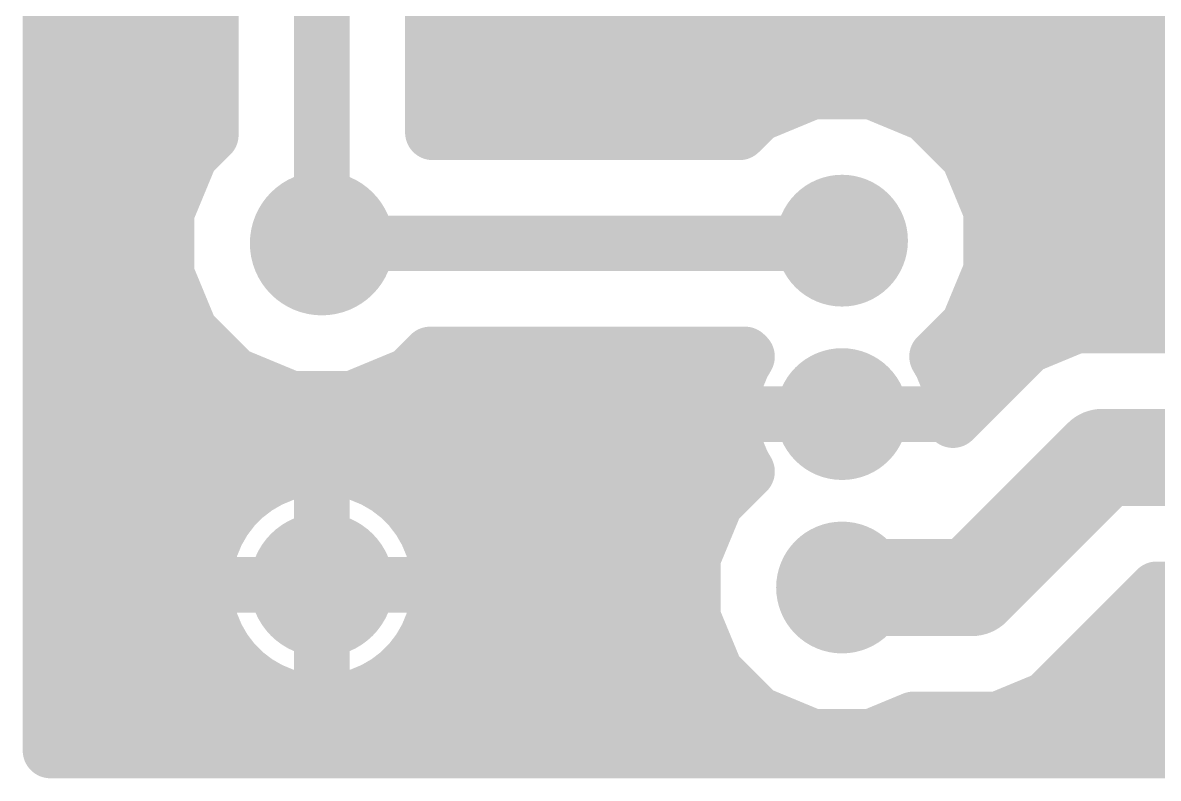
# Model space of a CAD drawing. Extents: x 1 to 49, y 1 to 49.
# Drawn here: x 1.02 to 17.65, y 1.02 to 12.08 of the extents above; entities that cross this region are included whole.
import ezdxf

# ---------------------------------------------------------------- set-up
doc = ezdxf.new("R2010")
doc.units = 0
doc.layers.add('16', color=175, linetype='CONTINUOUS')
doc.layers.add('17', color=82, linetype='CONTINUOUS')

# ---------------------------------------------------------------- blocks, each defined once
blk = doc.blocks.new('ROUNDP')
at = {"const_width": 0.5}
blk.add_lwpolyline([(0, -0.25, 1), (0, 0.25, 1), (0, -0.25)], format="xyb", dxfattribs=at)

msp = doc.modelspace()

# ---------------------------------------------------------------- linework, layer by layer
at = {"layer": '16'}
for points, const_width in [([(1.4224, 1.4224), (1.4224, 31.3095)], 0.8128), ([(5.3975, 14.3275), (5.3975, 8.85)], 0.8128), ([(3.7719, 12.7382), (3.7719, 10.4393)], 0.8128), ([(7.0231, 10.4756), (7.0231, 12.7382)], 0.8128), ([(1.4224, 12.192), (3.7719, 12.192)], 0.8128), ([(7.0231, 12.192), (23.1394, 12.192)], 0.8128), ([(1.4224, 11.3792), (3.7719, 11.3792)], 0.8128), ([(7.0231, 11.3792), (23.1394, 11.3792)], 0.8128), ([(12.583, 11.0744), (11.7801, 10.7418)], 0.8128), ([(13.452, 11.0744), (12.583, 11.0744)], 0.8128), ([(14.2549, 10.7418), (13.452, 11.0744)], 0.8128), ([(11.7801, 10.7418), (11.5139, 10.4756)], 0.8128), ([(14.8693, 10.1274), (14.2549, 10.7418)], 0.8128), ([(1.4224, 10.5664), (3.7719, 10.5664)], 0.8128), ([(3.7719, 10.4393), (3.4703, 10.1377)], 0.8128), ([(7.0231, 10.5664), (11.6047, 10.5664)], 0.8128), ([(11.5139, 10.4756), (7.0231, 10.4756)], 0.8128), ([(14.4303, 10.5664), (22.555, 10.5664)], 0.8128), ([(3.4703, 10.1377), (3.1242, 9.3022)], 0.8128), ([(15.2019, 9.3245), (14.8693, 10.1274)], 0.8128), ([(1.4224, 9.7536), (3.3112, 9.7536)], 0.8128), ([(15.0242, 9.7536), (21.1836, 9.7536)], 0.8128), ([(3.1242, 9.3022), (3.1242, 8.3978)], 0.8128), ([(15.2019, 8.4555), (15.2019, 9.3245)], 0.8128), ([(1.4224, 8.9408), (3.1242, 8.9408)], 0.8128), ([(15.2019, 8.9408), (18.5421, 8.9408)], 0.8128), ([(5.3975, 8.85), (12.9775, 8.85)], 0.8128), ([(12.9775, 8.85), (13.0175, 8.89)], 0.8128), ([(14.8693, 7.6526), (15.2019, 8.4555)], 0.8128), ([(3.1242, 8.3978), (3.4703, 7.5623)], 0.8128), ([(1.4224, 8.128), (3.236, 8.128)], 0.8128), ([(15.0662, 8.128), (18.1787, 8.128)], 0.8128), ([(14.4085, 7.1918), (14.8693, 7.6526)], 0.8128), ([(16.4435, 7.6454), (15.734, 7.3515)], 0.8128), ([(18.1948, 7.6454), (16.4435, 7.6454)], 0.8128), ([(3.4703, 7.5623), (4.1098, 6.9228)], 0.8128), ([(1.4224, 7.3152), (3.7174, 7.3152)], 0.8128), ([(14.5319, 7.3152), (15.6977, 7.3152)], 0.8128), ([(15.734, 7.3515), (14.6431, 6.2606)], 0.8128), ([(6.6852, 6.9228), (6.9868, 7.2244)], 0.8128), ([(6.9868, 7.2244), (11.5939, 7.2244)], 0.8128), ([(11.6265, 7.1918), (11.5564, 7.0705)], 0.8128), ([(11.5939, 7.2244), (11.6265, 7.1918)], 0.8128), ([(14.4786, 7.0705), (14.4085, 7.1918)], 0.8128), ([(4.1098, 6.9228), (4.9453, 6.5767)], 0.8128), ([(5.8497, 6.5767), (6.6852, 6.9228)], 0.8128), ([(11.5564, 7.0705), (11.4749, 6.8737)], 0.8128), ([(14.5601, 6.8737), (14.4786, 7.0705)], 0.8128), ([(11.4749, 6.8737), (11.4197, 6.6678)], 0.8128), ([(14.6153, 6.6678), (14.5601, 6.8737)], 0.8128), ([(11.4197, 6.6678), (11.3919, 6.4565)], 0.8128), ([(14.6431, 6.4565), (14.6153, 6.6678)], 0.8128), ([(1.4224, 6.5024), (11.3979, 6.5024)], 0.8128), ([(4.9453, 6.5767), (5.8497, 6.5767)], 0.8128), ([(11.3919, 6.4565), (11.3919, 6.35)], 0.8128), ([(14.6371, 6.5024), (14.8849, 6.5024)], 0.8128), ([(14.6431, 6.35), (14.6431, 6.4565)], 0.8128), ([(11.3919, 6.35), (13.0175, 6.35)], 0.8128), ([(13.0175, 6.35), (11.3919, 6.35)], 0.8128), ([(11.3919, 6.35), (11.3919, 6.2435)], 0.8128), ([(13.0175, 6.35), (13.0175, 6.35)], 0.8128), ([(14.6431, 6.35), (13.0175, 6.35)], 0.8128), ([(13.0175, 6.35), (13.0175, 6.35)], 0.8128), ([(13.0175, 6.35), (14.6431, 6.35)], 0.8128), ([(14.6431, 6.2606), (14.6431, 6.35)], 0.8128), ([(11.3919, 6.2435), (11.4197, 6.0322)], 0.8128), ([(11.4197, 6.0322), (11.4749, 5.8263)], 0.8128), ([(14.9225, 3.81), (16.8275, 5.715)], 1.4224), ([(16.8275, 5.715), (27.305, 5.715)], 1.4224), ([(11.4749, 5.8263), (11.5564, 5.6295)], 0.8128), ([(1.4224, 5.6896), (11.5315, 5.6896)], 0.8128), ([(11.5564, 5.6295), (11.6265, 5.5082)], 0.8128), ([(4.8452, 5.477), (4.6376, 5.391)], 0.8128), ([(5.0623, 5.5352), (4.8452, 5.477)], 0.8128), ([(5.2851, 5.5645), (5.0623, 5.5352)], 0.8128), ([(5.3975, 5.5645), (5.2851, 5.5645)], 0.8128), ([(5.3975, 5.5645), (5.3975, 3.85)], 0.8128), ([(5.3975, 3.85), (5.3975, 5.5645)], 0.8128), ([(5.5099, 5.5645), (5.3975, 5.5645)], 0.8128), ([(5.7327, 5.5352), (5.5099, 5.5645)], 0.8128), ([(5.9498, 5.477), (5.7327, 5.5352)], 0.8128), ([(6.1574, 5.391), (5.9498, 5.477)], 0.8128), ([(11.6265, 5.5082), (11.1657, 5.0474)], 0.8128), ([(4.4429, 5.2786), (4.2646, 5.1418)], 0.8128), ([(4.6376, 5.391), (4.4429, 5.2786)], 0.8128), ([(6.3521, 5.2786), (6.1574, 5.391)], 0.8128), ([(6.5304, 5.1418), (6.3521, 5.2786)], 0.8128), ([(4.2646, 5.1418), (4.1057, 4.9829)], 0.8128), ([(6.6893, 4.9829), (6.5304, 5.1418)], 0.8128), ([(4.1057, 4.9829), (3.9689, 4.8046)], 0.8128), ([(6.8261, 4.8046), (6.6893, 4.9829)], 0.8128), ([(11.1657, 5.0474), (10.8331, 4.2445)], 0.8128), ([(1.4224, 4.8768), (4.0243, 4.8768)], 0.8128), ([(3.9689, 4.8046), (3.8565, 4.6099)], 0.8128), ([(5.3975, 4.8768), (5.3975, 4.8768)], 0.8128), ([(6.7707, 4.8768), (11.095, 4.8768)], 0.8128), ([(6.9385, 4.6099), (6.8261, 4.8046)], 0.8128), ([(3.8565, 4.6099), (3.7705, 4.4023)], 0.8128), ([(7.0245, 4.4023), (6.9385, 4.6099)], 0.8128), ([(3.7705, 4.4023), (3.7123, 4.1852)], 0.8128), ([(7.0827, 4.1852), (7.0245, 4.4023)], 0.8128), ([(3.7123, 4.1852), (3.683, 3.9624)], 0.8128), ([(7.112, 3.9624), (7.0827, 4.1852)], 0.8128), ([(10.8331, 4.2445), (10.8331, 3.3755)], 0.8128), ([(13.0175, 3.81), (14.9225, 3.81)], 1.4224), ([(1.4224, 4.064), (3.6964, 4.064)], 0.8128), ([(3.683, 3.9624), (3.683, 3.85)], 0.8128), ([(5.3975, 4.064), (5.3975, 4.064)], 0.8128), ([(7.0986, 4.064), (10.8331, 4.064)], 0.8128), ([(7.112, 3.85), (7.112, 3.9624)], 0.8128), ([(3.683, 3.85), (5.3975, 3.85)], 0.8128), ([(5.3975, 3.85), (3.683, 3.85)], 0.8128), ([(3.683, 3.85), (3.683, 3.7376)], 0.8128), ([(5.3975, 3.85), (5.3975, 3.85)], 0.8128), ([(5.3975, 3.85), (5.3975, 3.85)], 0.8128), ([(5.3975, 2.1355), (5.3975, 3.85)], 0.8128), ([(5.3975, 3.85), (5.3975, 3.85)], 0.8128), ([(5.3975, 3.85), (5.3975, 2.1355)], 0.8128), ([(7.112, 3.85), (5.3975, 3.85)], 0.8128), ([(5.3975, 3.85), (5.3975, 3.85)], 0.8128), ([(5.3975, 3.85), (7.112, 3.85)], 0.8128), ([(7.112, 3.7376), (7.112, 3.85)], 0.8128), ([(16.016, 2.1735), (17.6271, 3.7846)], 0.8128), ([(17.6271, 3.7846), (31.9449, 3.7846)], 0.8128), ([(3.683, 3.7376), (3.7123, 3.5148)], 0.8128), ([(7.0827, 3.5148), (7.112, 3.7376)], 0.8128), ([(3.7123, 3.5148), (3.7705, 3.2977)], 0.8128), ([(7.0245, 3.2977), (7.0827, 3.5148)], 0.8128), ([(3.7705, 3.2977), (3.8565, 3.0901)], 0.8128), ([(6.9385, 3.0901), (7.0245, 3.2977)], 0.8128), ([(10.8331, 3.3755), (11.1657, 2.5726)], 0.8128), ([(1.4224, 3.2512), (3.7898, 3.2512)], 0.8128), ([(3.8565, 3.0901), (3.9689, 2.8954)], 0.8128), ([(5.3975, 3.2512), (5.3975, 3.2512)], 0.8128), ([(6.8261, 2.8954), (6.9385, 3.0901)], 0.8128), ([(7.0052, 3.2512), (10.8846, 3.2512)], 0.8128), ([(17.0937, 3.2512), (31.8199, 3.2512)], 0.8128), ([(3.9689, 2.8954), (4.1057, 2.7171)], 0.8128), ([(6.6893, 2.7171), (6.8261, 2.8954)], 0.8128), ([(4.1057, 2.7171), (4.2646, 2.5582)], 0.8128), ([(6.5304, 2.5582), (6.6893, 2.7171)], 0.8128), ([(1.4224, 2.4384), (4.4208, 2.4384)], 0.8128), ([(4.2646, 2.5582), (4.4429, 2.4214)], 0.8128), ([(4.4429, 2.4214), (4.6376, 2.309)], 0.8128), ([(5.3975, 2.4384), (5.3975, 2.4384)], 0.8128), ([(6.1574, 2.309), (6.3521, 2.4214)], 0.8128), ([(6.3521, 2.4214), (6.5304, 2.5582)], 0.8128), ([(6.3742, 2.4384), (11.2999, 2.4384)], 0.8128), ([(11.1657, 2.5726), (11.7801, 1.9582)], 0.8128), ([(16.2809, 2.4384), (32.0096, 2.4384)], 0.8128), ([(4.6376, 2.309), (4.8452, 2.223)], 0.8128), ([(5.9498, 2.223), (6.1574, 2.309)], 0.8128), ([(4.8452, 2.223), (5.0623, 2.1648)], 0.8128), ([(5.0623, 2.1648), (5.2851, 2.1355)], 0.8128), ([(5.2851, 2.1355), (5.3975, 2.1355)], 0.8128), ([(5.3975, 2.1355), (5.5099, 2.1355)], 0.8128), ([(5.5099, 2.1355), (5.7327, 2.1648)], 0.8128), ([(5.7327, 2.1648), (5.9498, 2.223)], 0.8128), ([(15.3065, 1.8796), (16.016, 2.1735)], 0.8128), ([(11.7801, 1.9582), (12.583, 1.6256)], 0.8128), ([(13.452, 1.6256), (14.0652, 1.8796)], 0.8128), ([(14.0652, 1.8796), (15.3065, 1.8796)], 0.8128), ([(1.4224, 1.6256), (12.583, 1.6256)], 0.8128), ([(12.583, 1.6256), (13.452, 1.6256)], 0.8128), ([(13.452, 1.6256), (48.5776, 1.6256)], 0.8128), ([(48.5776, 1.4224), (1.4224, 1.4224)], 0.8128)]:
    msp.add_lwpolyline(points, dxfattribs=dict(at, const_width=const_width))
for points, const_width in [([(1.4224, 12.3952, 1), (1.4224, 11.9888)], 0.4064), ([(3.7719, 11.9888, 1), (3.7719, 12.3952)], 0.4064), ([(7.0231, 12.3952, 1), (7.0231, 11.9888)], 0.4064), ([(1.4224, 11.5824, 1), (1.4224, 11.176)], 0.4064), ([(3.7719, 11.176, 1), (3.7719, 11.5824)], 0.4064), ([(7.0231, 11.5824, 1), (7.0231, 11.176)], 0.4064), ([(12.583, 11.2776, 1), (12.583, 10.8712)], 0.4064), ([(12.6608, 10.8867, 1), (12.5052, 11.2621)], 0.4064), ([(13.5298, 11.2621, 1), (13.3742, 10.8867)], 0.4064), ([(13.452, 10.8712, 1), (13.452, 11.2776)], 0.4064), ([(11.9238, 10.5982, 1), (11.6364, 10.8855)], 0.4064), ([(14.3985, 10.8855, 1), (14.1112, 10.5982)], 0.4064), ([(11.7024, 10.9296, 1), (11.8579, 10.5541)], 0.4064), ([(14.1771, 10.5541, 1), (14.3326, 10.9296)], 0.4064), ([(1.4224, 10.7696, 1), (1.4224, 10.3632)], 0.4064), ([(3.9156, 10.2956, 1), (3.6282, 10.583)], 0.4064), ([(3.7719, 10.3632, 1), (3.7719, 10.7696)], 0.4064), ([(7.0231, 10.7696, 1), (7.0231, 10.3632)], 0.4064), ([(7.0231, 10.6788, 1), (7.0231, 10.2724)], 0.4064), ([(11.3702, 10.6193, 1), (11.6576, 10.3319)], 0.4064), ([(11.5139, 10.2724, 1), (11.5139, 10.6788)], 0.4064), ([(11.6047, 10.3632, 1), (11.6047, 10.7696)], 0.4064), ([(14.4303, 10.7696, 1), (14.4303, 10.3632)], 0.4064), ([(6.8199, 10.4756, 1), (7.2263, 10.4756)], 0.4064), ([(3.3266, 10.2814, 1), (3.614, 9.994)], 0.4064), ([(3.658, 10.06, 1), (3.2826, 10.2155)], 0.4064), ([(3.5687, 10.4393, 1), (3.9751, 10.4393)], 0.4064), ([(15.0571, 10.2051, 1), (14.6816, 10.0496)], 0.4064), ([(14.7257, 9.9837, 1), (15.013, 10.271)], 0.4064), ([(1.4224, 9.9568, 1), (1.4224, 9.5504)], 0.4064), ([(3.3112, 9.5504, 1), (3.3112, 9.9568)], 0.4064), ([(15.0242, 9.9568, 1), (15.0242, 9.5504)], 0.4064), ([(3.3274, 9.3022, 1), (2.921, 9.3022)], 0.4064), ([(15.4051, 9.3245, 1), (14.9987, 9.3245)], 0.4064), ([(2.9365, 9.3799, 1), (3.3119, 9.2244)], 0.4064), ([(15.0142, 9.2467, 1), (15.3896, 9.4023)], 0.4064), ([(1.4224, 9.144, 1), (1.4224, 8.7376)], 0.4064), ([(3.1242, 8.7376, 1), (3.1242, 9.144)], 0.4064), ([(15.2019, 9.144, 1), (15.2019, 8.7376)], 0.4064), ([(5.3975, 9.0532, 1), (5.3975, 8.6468)], 0.4064), ([(12.8338, 8.9937, 1), (13.1212, 8.7063)], 0.4064), ([(13.1612, 8.7463, 1), (12.8738, 9.0337)], 0.4064), ([(12.9775, 8.6468, 1), (12.9775, 9.0532)], 0.4064), ([(5.1943, 8.85, 1), (5.6007, 8.85)], 0.4064), ([(15.3896, 8.3777, 1), (15.0142, 8.5333)], 0.4064), ([(3.3119, 8.4756, 1), (2.9365, 8.32)], 0.4064), ([(14.9987, 8.4555, 1), (15.4051, 8.4555)], 0.4064), ([(1.4224, 8.3312, 1), (1.4224, 7.9248)], 0.4064), ([(2.921, 8.3978, 1), (3.3274, 8.3978)], 0.4064), ([(3.236, 7.9248, 1), (3.236, 8.3312)], 0.4064), ([(15.0662, 8.3312, 1), (15.0662, 7.9248)], 0.4064), ([(15.013, 7.509, 1), (14.7257, 7.7963)], 0.4064), ([(16.4435, 7.8486, 1), (16.4435, 7.4422)], 0.4064), ([(16.5213, 7.4577, 1), (16.3658, 7.8331)], 0.4064), ([(3.614, 7.706, 1), (3.3266, 7.4186)], 0.4064), ([(3.2826, 7.4845, 1), (3.658, 7.64)], 0.4064), ([(14.6816, 7.7304, 1), (15.0571, 7.5749)], 0.4064), ([(1.4224, 7.5184, 1), (1.4224, 7.112)], 0.4064), ([(3.7174, 7.112, 1), (3.7174, 7.5184)], 0.4064), ([(14.5319, 7.5184, 1), (14.5319, 7.112)], 0.4064), ([(15.6563, 7.5392, 1), (15.8118, 7.1638)], 0.4064), ([(15.8777, 7.2078, 1), (15.5903, 7.4952)], 0.4064), ([(15.6977, 7.112, 1), (15.6977, 7.5184)], 0.4064), ([(6.9868, 7.4276, 1), (6.9868, 7.0212)], 0.4064), ([(7.1305, 7.0807, 1), (6.8431, 7.3681)], 0.4064), ([(11.7376, 7.3681, 1), (11.4502, 7.0807)], 0.4064), ([(11.8024, 7.0902, 1), (11.4505, 7.2934)], 0.4064), ([(11.4828, 7.0482, 1), (11.7701, 7.3355)], 0.4064), ([(11.5939, 7.0212, 1), (11.5939, 7.4276)], 0.4064), ([(14.5845, 7.2934, 1), (14.2326, 7.0902)], 0.4064), ([(14.2649, 7.3355, 1), (14.5522, 7.0482)], 0.4064), ([(4.1875, 7.1105, 1), (4.032, 6.7351)], 0.4064), ([(6.763, 6.7351, 1), (6.6075, 7.1105)], 0.4064), ([(11.3804, 7.1721, 1), (11.7324, 6.9689)], 0.4064), ([(11.7441, 6.9928, 1), (11.3687, 7.1483)], 0.4064), ([(14.6663, 7.1483, 1), (14.2908, 6.9928)], 0.4064), ([(14.3026, 6.9689, 1), (14.6546, 7.1721)], 0.4064), ([(3.9661, 6.7791, 1), (4.2535, 7.0665)], 0.4064), ([(6.5415, 7.0665, 1), (6.8289, 6.7791)], 0.4064), ([(11.2871, 6.9514, 1), (11.6626, 6.7959)], 0.4064), ([(11.6711, 6.8211, 1), (11.2786, 6.9262)], 0.4064), ([(14.7564, 6.9262, 1), (14.3639, 6.8211)], 0.4064), ([(14.3724, 6.7959, 1), (14.7479, 6.9514)], 0.4064), ([(11.6212, 6.6413, 1), (11.2183, 6.6943)], 0.4064), ([(14.8167, 6.6943, 1), (14.4138, 6.6413)], 0.4064), ([(1.4224, 6.7056, 1), (1.4224, 6.2992)], 0.4064), ([(4.9453, 6.7799, 1), (4.9453, 6.3735)], 0.4064), ([(4.8675, 6.389, 1), (5.0231, 6.7644)], 0.4064), ([(5.7719, 6.7644, 1), (5.9274, 6.389)], 0.4064), ([(5.8497, 6.3735, 1), (5.8497, 6.7799)], 0.4064), ([(11.5951, 6.4565, 1), (11.1887, 6.4566)], 0.4064), ([(11.2234, 6.7204, 1), (11.616, 6.6152)], 0.4064), ([(11.3979, 6.2992, 1), (11.3979, 6.7056)], 0.4064), ([(14.419, 6.6152, 1), (14.8116, 6.7204)], 0.4064), ([(14.6371, 6.7056, 1), (14.6371, 6.2992)], 0.4064), ([(14.8463, 6.4565, 1), (14.4399, 6.4566)], 0.4064), ([(14.8849, 6.2992, 1), (14.8849, 6.7056)], 0.4064), ([(11.3919, 6.5532, 1), (11.3919, 6.1468)], 0.4064), ([(11.3919, 6.5532, 1), (11.3919, 6.1468)], 0.4064), ([(11.5951, 6.35, 1), (11.1887, 6.35)], 0.4064), ([(11.1904, 6.4831, 1), (11.5934, 6.43)], 0.4064), ([(13.2207, 6.35, 1), (12.8143, 6.35)], 0.4064), ([(13.0175, 6.5532, 1), (13.0175, 6.1468)], 0.4064), ([(13.2207, 6.35, 1), (12.8143, 6.35)], 0.4064), ([(13.0175, 6.5532, 1), (13.0175, 6.1468)], 0.4064), ([(13.0175, 6.1468, 1), (13.0175, 6.5532)], 0.4064), ([(13.0175, 6.1468, 1), (13.0175, 6.5532)], 0.4064), ([(14.8463, 6.35, 1), (14.4399, 6.35)], 0.4064), ([(14.4416, 6.43, 1), (14.8446, 6.4831)], 0.4064), ([(14.6431, 6.1468, 1), (14.6431, 6.5532)], 0.4064), ([(14.6431, 6.1468, 1), (14.6431, 6.5532)], 0.4064), ([(11.5934, 6.27, 1), (11.1904, 6.2169)], 0.4064), ([(11.1887, 6.35, 1), (11.5951, 6.35)], 0.4064), ([(12.8143, 6.35, 1), (13.2207, 6.35)], 0.4064), ([(12.8143, 6.35, 1), (13.2207, 6.35)], 0.4064), ([(14.4994, 6.4043, 1), (14.7868, 6.1169)], 0.4064), ([(14.4399, 6.35, 1), (14.8463, 6.35)], 0.4064), ([(11.1887, 6.2435, 1), (11.5951, 6.2435)], 0.4064), ([(11.616, 6.0848, 1), (11.2234, 5.9796)], 0.4064), ([(14.4399, 6.2606, 1), (14.8463, 6.2606)], 0.4064), ([(16.8275, 6.0706, 1), (16.8275, 5.3594)], 0.7112), ([(17.0789, 5.4636, 1), (16.5761, 5.9664)], 0.7112), ([(11.2183, 6.0057, 1), (11.6212, 6.0587)], 0.4064), ([(11.6626, 5.9041, 1), (11.2871, 5.7486)], 0.4064), ([(1.4224, 5.8928, 1), (1.4224, 5.4864)], 0.4064), ([(11.2786, 5.7738, 1), (11.6711, 5.8789)], 0.4064), ([(11.7324, 5.7311, 1), (11.3804, 5.5279)], 0.4064), ([(11.5315, 5.4864, 1), (11.5315, 5.8928)], 0.4064), ([(4.7926, 5.6733, 1), (4.8978, 5.2807)], 0.4064), ([(4.923, 5.2893, 1), (4.7674, 5.6647)], 0.4064), ([(5.0358, 5.7366, 1), (5.0888, 5.3337)], 0.4064), ([(5.1149, 5.3389, 1), (5.0097, 5.7314)], 0.4064), ([(5.2851, 5.7677, 1), (5.2851, 5.3613)], 0.4064), ([(5.6007, 5.5645, 1), (5.1943, 5.5645)], 0.4064), ([(5.6007, 5.5645, 1), (5.1943, 5.5645)], 0.4064), ([(5.3975, 5.7677, 1), (5.3975, 5.3613)], 0.4064), ([(5.3116, 5.363, 1), (5.2586, 5.766)], 0.4064), ([(5.5364, 5.766, 1), (5.4834, 5.363)], 0.4064), ([(5.3975, 5.3613, 1), (5.3975, 5.7677)], 0.4064), ([(5.5099, 5.3613, 1), (5.5099, 5.7677)], 0.4064), ([(5.7853, 5.7314, 1), (5.6801, 5.3389)], 0.4064), ([(5.7062, 5.3337, 1), (5.7592, 5.7366)], 0.4064), ([(6.0276, 5.6647, 1), (5.872, 5.2893)], 0.4064), ([(5.8972, 5.2807, 1), (6.0024, 5.6733)], 0.4064), ([(11.3687, 5.5517, 1), (11.7441, 5.7072)], 0.4064), ([(11.7701, 5.3645, 1), (11.4828, 5.6518)], 0.4064), ([(4.3413, 5.4546, 1), (4.5445, 5.1026)], 0.4064), ([(4.5666, 5.1174, 1), (4.3192, 5.4398)], 0.4064), ([(4.5598, 5.5787, 1), (4.7153, 5.2033)], 0.4064), ([(4.7392, 5.215, 1), (4.536, 5.567)], 0.4064), ([(6.259, 5.567, 1), (6.0558, 5.215)], 0.4064), ([(6.0797, 5.2033, 1), (6.2352, 5.5787)], 0.4064), ([(6.4758, 5.4398, 1), (6.2284, 5.1174)], 0.4064), ([(6.2505, 5.1026, 1), (6.4537, 5.4546)], 0.4064), ([(11.4505, 5.4066, 1), (11.8024, 5.6098)], 0.4064), ([(4.1409, 5.303, 1), (4.3883, 4.9806)], 0.4064), ([(4.4083, 4.9981, 1), (4.1209, 5.2855)], 0.4064), ([(6.6741, 5.2855, 1), (6.3867, 4.9981)], 0.4064), ([(6.4067, 4.9806, 1), (6.6541, 5.303)], 0.4064), ([(3.962, 5.1266, 1), (4.2494, 4.8392)], 0.4064), ([(4.2669, 4.8592, 1), (3.9445, 5.1066)], 0.4064), ([(6.8505, 5.1066, 1), (6.5281, 4.8592)], 0.4064), ([(6.5456, 4.8392, 1), (6.833, 5.1266)], 0.4064), ([(11.022, 5.191, 1), (11.3093, 4.9037)], 0.4064), ([(11.3534, 4.9696, 1), (10.9779, 5.1251)], 0.4064), ([(1.4224, 5.08, 1), (1.4224, 4.6736)], 0.4064), ([(4.1449, 4.703, 1), (3.7929, 4.9062)], 0.4064), ([(4.0243, 4.6736, 1), (4.0243, 5.08)], 0.4064), ([(5.3975, 5.08, 1), (5.3975, 4.6736)], 0.4064), ([(5.3975, 4.6736, 1), (5.3975, 5.08)], 0.4064), ([(6.7707, 5.08, 1), (6.7707, 4.6736)], 0.4064), ([(7.0021, 4.9062, 1), (6.6501, 4.703)], 0.4064), ([(11.095, 4.6736, 1), (11.095, 5.08)], 0.4064), ([(4.0442, 4.5322, 1), (3.6688, 4.6877)], 0.4064), ([(3.8077, 4.9283, 1), (4.1301, 4.6809)], 0.4064), ([(6.6649, 4.6809, 1), (6.9873, 4.9283)], 0.4064), ([(7.1262, 4.6877, 1), (6.7508, 4.5322)], 0.4064), ([(3.6805, 4.7115, 1), (4.0325, 4.5083)], 0.4064), ([(6.7625, 4.5083, 1), (7.1145, 4.7115)], 0.4064), ([(3.5828, 4.4801, 1), (3.9582, 4.3245)], 0.4064), ([(3.9668, 4.3497, 1), (3.5742, 4.4549)], 0.4064), ([(7.2208, 4.4549, 1), (6.8282, 4.3497)], 0.4064), ([(6.8368, 4.3245, 1), (7.2122, 4.4801)], 0.4064), ([(3.9138, 4.1587, 1), (3.5109, 4.2117)], 0.4064), ([(7.2841, 4.2117, 1), (6.8812, 4.1587)], 0.4064), ([(11.0363, 4.2445, 1), (10.6299, 4.2445)], 0.4064), ([(10.6454, 4.3223, 1), (11.0208, 4.1667)], 0.4064), ([(13.0175, 4.1656, 1), (13.0175, 3.4544)], 0.7112), ([(14.9225, 3.4544, 1), (14.9225, 4.1656)], 0.7112), ([(1.4224, 4.2672, 1), (1.4224, 3.8608)], 0.4064), ([(3.8862, 3.9624, 1), (3.4798, 3.9624)], 0.4064), ([(3.5161, 4.2378, 1), (3.9086, 4.1326)], 0.4064), ([(3.6964, 3.8608, 1), (3.6964, 4.2672)], 0.4064), ([(5.3975, 4.2672, 1), (5.3975, 3.8608)], 0.4064), ([(5.3975, 3.8608, 1), (5.3975, 4.2672)], 0.4064), ([(6.8864, 4.1326, 1), (7.2789, 4.2378)], 0.4064), ([(7.0986, 4.2672, 1), (7.0986, 3.8608)], 0.4064), ([(7.3152, 3.9624, 1), (6.9088, 3.9624)], 0.4064), ([(10.8331, 3.8608, 1), (10.8331, 4.2672)], 0.4064), ([(14.6711, 4.0614, 1), (15.1739, 3.5586)], 0.7112), ([(3.683, 4.0532, 1), (3.683, 3.6468)], 0.4064), ([(3.683, 4.0532, 1), (3.683, 3.6468)], 0.4064), ([(3.8862, 3.85, 1), (3.4798, 3.85)], 0.4064), ([(3.4815, 3.9889, 1), (3.8845, 3.9359)], 0.4064), ([(5.3975, 4.0532, 1), (5.3975, 3.6468)], 0.4064), ([(5.6007, 3.85, 1), (5.1943, 3.85)], 0.4064), ([(5.6007, 3.85, 1), (5.1943, 3.85)], 0.4064), ([(5.3975, 4.0532, 1), (5.3975, 3.6468)], 0.4064), ([(5.6007, 3.85, 1), (5.1943, 3.85)], 0.4064), ([(5.3975, 4.0532, 1), (5.3975, 3.6468)], 0.4064), ([(5.6007, 3.85, 1), (5.1943, 3.85)], 0.4064), ([(5.3975, 4.0532, 1), (5.3975, 3.6468)], 0.4064), ([(5.3975, 3.6468, 1), (5.3975, 4.0532)], 0.4064), ([(5.3975, 3.6468, 1), (5.3975, 4.0532)], 0.4064), ([(5.3975, 3.6468, 1), (5.3975, 4.0532)], 0.4064), ([(5.3975, 3.6468, 1), (5.3975, 4.0532)], 0.4064), ([(7.3152, 3.85, 1), (6.9088, 3.85)], 0.4064), ([(6.9105, 3.9359, 1), (7.3135, 3.9889)], 0.4064), ([(7.112, 3.6468, 1), (7.112, 4.0532)], 0.4064), ([(7.112, 3.6468, 1), (7.112, 4.0532)], 0.4064), ([(17.6271, 3.9878, 1), (17.6271, 3.5814)], 0.4064), ([(17.7708, 3.6409, 1), (17.4834, 3.9283)], 0.4064), ([(3.8845, 3.7641, 1), (3.4815, 3.7111)], 0.4064), ([(3.4798, 3.85, 1), (3.8862, 3.85)], 0.4064), ([(5.1943, 3.85, 1), (5.6007, 3.85)], 0.4064), ([(5.1943, 3.85, 1), (5.6007, 3.85)], 0.4064), ([(5.1943, 3.85, 1), (5.6007, 3.85)], 0.4064), ([(5.1943, 3.85, 1), (5.6007, 3.85)], 0.4064), ([(6.9088, 3.85, 1), (7.3152, 3.85)], 0.4064), ([(7.3135, 3.7111, 1), (6.9105, 3.7641)], 0.4064), ([(3.4798, 3.7376, 1), (3.8862, 3.7376)], 0.4064), ([(3.9086, 3.5674, 1), (3.5161, 3.4622)], 0.4064), ([(7.2789, 3.4622, 1), (6.8864, 3.5674)], 0.4064), ([(6.9088, 3.7376, 1), (7.3152, 3.7376)], 0.4064), ([(3.5109, 3.4883, 1), (3.9138, 3.5413)], 0.4064), ([(3.9582, 3.3755, 1), (3.5828, 3.2199)], 0.4064), ([(7.2122, 3.2199, 1), (6.8368, 3.3755)], 0.4064), ([(6.8812, 3.5413, 1), (7.2841, 3.4883)], 0.4064), ([(11.0208, 3.4533, 1), (10.6454, 3.2977)], 0.4064), ([(1.4224, 3.4544, 1), (1.4224, 3.048)], 0.4064), ([(3.5742, 3.2451, 1), (3.9668, 3.3503)], 0.4064), ([(4.0325, 3.1917, 1), (3.6805, 2.9885)], 0.4064), ([(3.7898, 3.048, 1), (3.7898, 3.4544)], 0.4064), ([(5.3975, 3.4544, 1), (5.3975, 3.048)], 0.4064), ([(5.3975, 3.048, 1), (5.3975, 3.4544)], 0.4064), ([(7.1145, 2.9885, 1), (6.7625, 3.1917)], 0.4064), ([(7.0052, 3.4544, 1), (7.0052, 3.048)], 0.4064), ([(6.8282, 3.3503, 1), (7.2208, 3.2451)], 0.4064), ([(10.6299, 3.3755, 1), (11.0363, 3.3755)], 0.4064), ([(10.8846, 3.048, 1), (10.8846, 3.4544)], 0.4064), ([(17.0937, 3.4544, 1), (17.0937, 3.048)], 0.4064), ([(3.6688, 3.0123, 1), (4.0442, 3.1678)], 0.4064), ([(6.7508, 3.1678, 1), (7.1262, 3.0123)], 0.4064), ([(4.1301, 3.0191, 1), (3.8077, 2.7717)], 0.4064), ([(3.7929, 2.7938, 1), (4.1449, 2.997)], 0.4064), ([(6.6501, 2.997, 1), (7.0021, 2.7938)], 0.4064), ([(6.9873, 2.7717, 1), (6.6649, 3.0191)], 0.4064), ([(4.2494, 2.8608, 1), (3.962, 2.5734)], 0.4064), ([(3.9445, 2.5934, 1), (4.2669, 2.8408)], 0.4064), ([(6.5281, 2.8408, 1), (6.8505, 2.5934)], 0.4064), ([(6.833, 2.5734, 1), (6.5456, 2.8608)], 0.4064), ([(1.4224, 2.6416, 1), (1.4224, 2.2352)], 0.4064), ([(4.3883, 2.7194, 1), (4.1409, 2.397)], 0.4064), ([(4.1209, 2.4145, 1), (4.4083, 2.7019)], 0.4064), ([(4.5445, 2.5974, 1), (4.3413, 2.2454)], 0.4064), ([(4.4208, 2.2352, 1), (4.4208, 2.6416)], 0.4064), ([(5.3975, 2.6416, 1), (5.3975, 2.2352)], 0.4064), ([(5.3975, 2.2352, 1), (5.3975, 2.6416)], 0.4064), ([(6.3742, 2.6416, 1), (6.3742, 2.2352)], 0.4064), ([(6.4537, 2.2454, 1), (6.2505, 2.5974)], 0.4064), ([(6.3867, 2.7019, 1), (6.6741, 2.4145)], 0.4064), ([(6.6541, 2.397, 1), (6.4067, 2.7194)], 0.4064), ([(11.3093, 2.7163, 1), (11.022, 2.429)], 0.4064), ([(10.9779, 2.4949, 1), (11.3534, 2.6504)], 0.4064), ([(11.2999, 2.2352, 1), (11.2999, 2.6416)], 0.4064), ([(16.2809, 2.6416, 1), (16.2809, 2.2352)], 0.4064), ([(4.3192, 2.2602, 1), (4.5666, 2.5826)], 0.4064), ([(4.7153, 2.4967, 1), (4.5598, 2.1213)], 0.4064), ([(4.536, 2.133, 1), (4.7392, 2.485)], 0.4064), ([(6.0558, 2.485, 1), (6.259, 2.133)], 0.4064), ([(6.2352, 2.1213, 1), (6.0797, 2.4967)], 0.4064), ([(6.2284, 2.5826, 1), (6.4758, 2.2602)], 0.4064), ([(4.8978, 2.4193, 1), (4.7926, 2.0267)], 0.4064), ([(4.7674, 2.0353, 1), (4.923, 2.4107)], 0.4064), ([(5.0888, 2.3663, 1), (5.0358, 1.9634)], 0.4064), ([(5.0097, 1.9686, 1), (5.1149, 2.3611)], 0.4064), ([(5.2851, 2.3387, 1), (5.2851, 1.9323)], 0.4064), ([(5.3975, 2.3387, 1), (5.3975, 1.9323)], 0.4064), ([(5.2586, 1.934, 1), (5.3116, 2.337)], 0.4064), ([(5.4834, 2.337, 1), (5.5364, 1.934)], 0.4064), ([(5.3975, 1.9323, 1), (5.3975, 2.3387)], 0.4064), ([(5.5099, 1.9323, 1), (5.5099, 2.3387)], 0.4064), ([(5.6801, 2.3611, 1), (5.7853, 1.9686)], 0.4064), ([(5.7592, 1.9634, 1), (5.7062, 2.3663)], 0.4064), ([(5.872, 2.4107, 1), (6.0276, 2.0353)], 0.4064), ([(6.0024, 2.0267, 1), (5.8972, 2.4193)], 0.4064), ([(15.8723, 2.3172, 1), (16.1597, 2.0298)], 0.4064), ([(16.0937, 1.9858, 1), (15.9382, 2.3612)], 0.4064), ([(5.1943, 2.1355, 1), (5.6007, 2.1355)], 0.4064), ([(5.1943, 2.1355, 1), (5.6007, 2.1355)], 0.4064), ([(11.8579, 2.1459, 1), (11.7024, 1.7704)], 0.4064), ([(11.6365, 1.8145, 1), (11.9238, 2.1018)], 0.4064), ([(14.0652, 2.0828, 1), (14.0652, 1.6764)], 0.4064), ([(14.143, 1.6919, 1), (13.9875, 2.0673)], 0.4064), ([(15.2287, 2.0673, 1), (15.3842, 1.6919)], 0.4064), ([(15.3065, 1.6764, 1), (15.3065, 2.0828)], 0.4064), ([(1.4224, 1.8288, 1), (1.4224, 1.4224)], 0.4064), ([(12.583, 1.8288, 1), (12.583, 1.4224)], 0.4064), ([(12.5052, 1.4379, 1), (12.6608, 1.8133)], 0.4064), ([(12.583, 1.4224, 1), (12.583, 1.8288)], 0.4064), ([(13.452, 1.8288, 1), (13.452, 1.4224)], 0.4064), ([(13.3742, 1.8133, 1), (13.5298, 1.4379)], 0.4064), ([(13.452, 1.4224, 1), (13.452, 1.8288)], 0.4064), ([(1.4224, 1.6256, 1), (1.4224, 1.2192)], 0.4064), ([(1.2192, 1.4224, 1), (1.6256, 1.4224)], 0.4064)]:
    msp.add_lwpolyline(points, format="xyb", dxfattribs=dict(at, const_width=const_width))

# ---------------------------------------------------------------- block references
at = {"layer": '17'}
for p, xscale, yscale in [((5.3975, 8.85), 2.1082, 2.1082), ((5.3975, 8.85), 2.1082, 2.1082), ((13.0175, 8.89), 1.9304, 1.9304), ((13.0175, 8.89), 1.9304, 1.9304), ((13.0175, 6.35), 1.9304, 1.9304), ((13.0175, 6.35), 1.9304, 1.9304), ((5.3975, 3.85), 2.1082, 2.1082), ((5.3975, 3.85), 2.1082, 2.1082), ((13.0175, 3.81), 1.9304, 1.9304), ((13.0175, 3.81), 1.9304, 1.9304)]:
    msp.add_blockref('ROUNDP', p, dxfattribs=dict(at, xscale=xscale, yscale=yscale))

doc.saveas('drawing.dxf')
